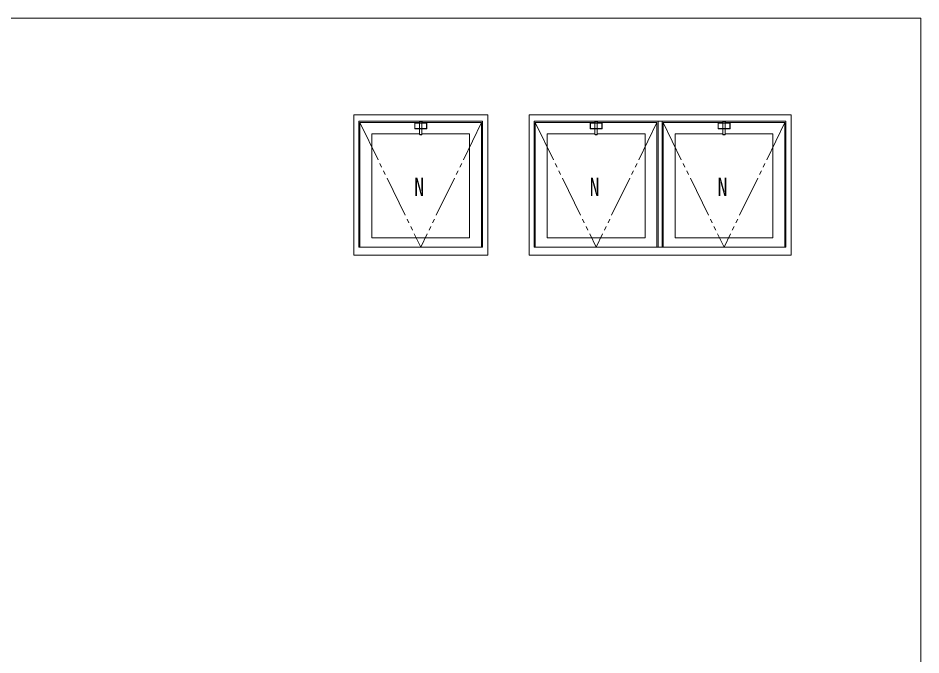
# Model space of a CAD drawing. Units: millimetres on the paper. Extents: x -397 to 397, y -282 to 282.
# Drawn here: x 157.3 to 376.1, y 125 to 279.3 of the extents above; entities that cross this region are included whole.
import ezdxf
from ezdxf.enums import TextEntityAlignment as Align

# ---------------------------------------------------------------- set-up
doc = ezdxf.new("R2010")
doc.units = ezdxf.units.MM
doc.linetypes.add('USER3', pattern=[15, 10, -1, 1, -1, 1, -1])
doc.layers.add('0-1_YKK_ZWAK', color=7, linetype='Continuous', lineweight=18)
doc.layers.add('0-6_YKK_A1', color=4, linetype='Continuous', lineweight=18)
doc.styles.add('ＭＳ ゴシック', font='')
doc.styles.get('ＭＳ ゴシック').set_extended_font_data('MS Gothic')

msp = doc.modelspace()

# ---------------------------------------------------------------- linework, layer by layer
at = {"layer": '0-1_YKK_ZWAK'}
for q in [(-393.908, 279.3), (376.092, -245.7)]:
    msp.add_line((376.092, 279.3), q, dxfattribs=at)
at = {"layer": '0-6_YKK_A1'}
for p, q in [((238.627, 255.82), (271.127, 255.82)), ((238.627, 221.82), (238.627, 255.82)), ((239.877, 223.82), (239.877, 254.32)), ((239.877, 254.32), (269.877, 254.32)), ((240.127, 223.82), (240.127, 253.97)), ((240.127, 253.97), (254.602, 253.97)), ((253.53, 253.88), (256.225, 253.88)), ((254.602, 253.818), (253.577, 253.829)), ((254.702, 254.17), (254.545, 254.17)), ((254.545, 253.88), (254.545, 254.17)), ((254.595, 254.17), (254.595, 253.88)), ((254.595, 253.97), (254.602, 253.97)), ((254.602, 253.88), (254.602, 254.195)), ((255.127, 254.22), (254.627, 254.22)), ((255.102, 253.817), (254.652, 253.817)), ((254.702, 254.22), (254.702, 254.17)), ((255.21, 254.17), (255.052, 254.17)), ((255.152, 253.88), (255.152, 254.195)), ((255.152, 253.97), (269.627, 253.97)), ((255.152, 253.97), (255.16, 253.97)), ((255.152, 253.818), (256.177, 253.829)), ((255.16, 254.17), (255.16, 253.88)), ((255.21, 254.17), (255.21, 253.88)), ((269.627, 223.82), (269.627, 253.97)), ((269.877, 223.82), (269.877, 254.32)), ((281.127, 255.82), (312.127, 255.82)), ((281.127, 221.82), (281.127, 255.82)), ((282.377, 223.82), (282.377, 254.32)), ((343.377, 254.32), (282.377, 254.32)), ((282.627, 253.97), (297.102, 253.97)), ((282.627, 223.82), (282.627, 253.97)), ((296.03, 253.88), (298.725, 253.88)), ((297.102, 253.818), (296.077, 253.829)), ((297.202, 254.17), (297.045, 254.17)), ((297.045, 253.88), (297.045, 254.17)), ((297.095, 254.17), (297.095, 253.88)), ((297.095, 253.97), (297.102, 253.97)), ((297.102, 253.88), (297.102, 254.195)), ((297.627, 254.22), (297.127, 254.22)), ((297.602, 253.817), (297.152, 253.817)), ((297.202, 254.22), (297.202, 254.17)), ((297.71, 254.17), (297.552, 254.17)), ((297.652, 253.88), (297.652, 254.195)), ((297.652, 253.97), (297.66, 253.97)), ((297.652, 253.97), (312.127, 253.97)), ((297.652, 253.818), (298.677, 253.829)), ((297.66, 254.17), (297.66, 253.88)), ((297.71, 254.17), (297.71, 253.88)), ((344.627, 255.82), (312.127, 255.82)), ((312.127, 223.82), (312.127, 253.97)), ((312.377, 223.82), (312.377, 254.32)), ((313.377, 223.82), (313.377, 254.32)), ((313.627, 223.82), (313.627, 253.97)), ((328.102, 253.97), (313.627, 253.97)), ((327.03, 253.88), (329.725, 253.88)), ((327.03, 253.88), (329.725, 253.88)), ((327.03, 253.88), (329.725, 253.88)), ((328.102, 253.818), (327.077, 253.829)), ((328.102, 253.818), (327.077, 253.829)), ((328.102, 253.818), (327.077, 253.829)), ((328.202, 254.17), (328.045, 254.17)), ((328.045, 253.88), (328.045, 254.17)), ((328.202, 254.17), (328.045, 254.17)), ((328.045, 253.88), (328.045, 254.17)), ((328.202, 254.17), (328.045, 254.17)), ((328.045, 253.88), (328.045, 254.17)), ((328.095, 254.17), (328.095, 253.88)), ((328.095, 254.17), (328.095, 253.88)), ((328.095, 254.17), (328.095, 253.88)), ((328.095, 253.97), (328.102, 253.97)), ((328.095, 253.97), (328.102, 253.97)), ((328.095, 253.97), (328.102, 253.97)), ((328.102, 253.88), (328.102, 254.195)), ((328.102, 253.88), (328.102, 254.195)), ((328.102, 253.88), (328.102, 254.195)), ((328.627, 254.22), (328.127, 254.22)), ((328.627, 254.22), (328.127, 254.22)), ((328.627, 254.22), (328.127, 254.22)), ((328.602, 253.817), (328.152, 253.817)), ((328.602, 253.817), (328.152, 253.817)), ((328.602, 253.817), (328.152, 253.817)), ((328.202, 254.22), (328.202, 254.17)), ((328.202, 254.22), (328.202, 254.17)), ((328.202, 254.22), (328.202, 254.17)), ((328.71, 254.17), (328.552, 254.17)), ((328.71, 254.17), (328.552, 254.17)), ((328.71, 254.17), (328.552, 254.17)), ((328.652, 253.88), (328.652, 254.195)), ((328.652, 253.88), (328.652, 254.195)), ((328.652, 253.88), (328.652, 254.195)), ((343.127, 253.97), (328.652, 253.97)), ((328.652, 253.97), (328.66, 253.97)), ((328.652, 253.97), (328.66, 253.97)), ((328.652, 253.97), (328.66, 253.97)), ((328.652, 253.818), (329.677, 253.829)), ((328.652, 253.818), (329.677, 253.829)), ((328.652, 253.818), (329.677, 253.829)), ((328.66, 254.17), (328.66, 253.88)), ((328.66, 254.17), (328.66, 253.88)), ((328.66, 254.17), (328.66, 253.88)), ((328.71, 254.17), (328.71, 253.88)), ((328.71, 254.17), (328.71, 253.88)), ((328.71, 254.17), (328.71, 253.88)), ((343.127, 223.82), (343.127, 253.97)), ((343.377, 223.82), (343.377, 254.32)), ((344.627, 221.82), (344.627, 255.82)), ((253.43, 253.78), (253.43, 252.56)), ((253.48, 252.612), (253.48, 253.729)), ((256.225, 252.46), (253.53, 252.46)), ((254.602, 252.523), (253.577, 252.512)), ((254.467, 252.458), (254.467, 252.521)), ((254.467, 252.486), (254.602, 252.486)), ((254.602, 252.458), (254.467, 252.458)), ((255.21, 252.52), (254.545, 252.52)), ((254.602, 253.767), (254.602, 252.581)), ((254.602, 251.088), (254.602, 252.52)), ((255.102, 252.531), (254.652, 252.531)), ((255.102, 252.491), (254.652, 252.491)), ((255.152, 253.767), (255.152, 252.581)), ((255.152, 252.523), (256.177, 252.512)), ((255.152, 251.088), (255.152, 252.52)), ((255.152, 252.486), (255.287, 252.486)), ((255.287, 252.458), (255.152, 252.458)), ((255.287, 252.458), (255.287, 252.521)), ((256.274, 252.612), (256.274, 253.729)), ((256.325, 253.78), (256.325, 252.56)), ((295.93, 253.78), (295.93, 252.56)), ((295.98, 252.612), (295.98, 253.729)), ((298.725, 252.46), (296.03, 252.46)), ((297.102, 252.523), (296.077, 252.512)), ((296.967, 252.458), (296.967, 252.521)), ((296.967, 252.486), (297.102, 252.486)), ((297.102, 252.458), (296.967, 252.458)), ((297.71, 252.52), (297.045, 252.52)), ((297.102, 253.767), (297.102, 252.581)), ((297.102, 251.088), (297.102, 252.52)), ((297.602, 252.531), (297.152, 252.531)), ((297.602, 252.491), (297.152, 252.491)), ((297.652, 253.767), (297.652, 252.581)), ((297.652, 252.523), (298.677, 252.512)), ((297.652, 251.088), (297.652, 252.52)), ((297.652, 252.486), (297.787, 252.486)), ((297.787, 252.458), (297.652, 252.458)), ((297.787, 252.458), (297.787, 252.521)), ((298.774, 252.612), (298.774, 253.729)), ((298.825, 253.78), (298.825, 252.56)), ((326.93, 253.78), (326.93, 252.56)), ((326.93, 253.78), (326.93, 252.56)), ((326.93, 253.78), (326.93, 252.56)), ((326.98, 252.612), (326.98, 253.729)), ((326.98, 252.612), (326.98, 253.729)), ((326.98, 252.612), (326.98, 253.729)), ((329.725, 252.46), (327.03, 252.46)), ((329.725, 252.46), (327.03, 252.46)), ((329.725, 252.46), (327.03, 252.46)), ((328.102, 252.523), (327.077, 252.512)), ((328.102, 252.523), (327.077, 252.512)), ((328.102, 252.523), (327.077, 252.512)), ((327.967, 252.458), (327.967, 252.521)), ((327.967, 252.458), (327.967, 252.521)), ((327.967, 252.458), (327.967, 252.521)), ((327.967, 252.486), (328.102, 252.486)), ((327.967, 252.486), (328.102, 252.486)), ((327.967, 252.486), (328.102, 252.486)), ((328.102, 252.458), (327.967, 252.458)), ((328.102, 252.458), (327.967, 252.458)), ((328.102, 252.458), (327.967, 252.458)), ((328.71, 252.52), (328.045, 252.52)), ((328.71, 252.52), (328.045, 252.52)), ((328.71, 252.52), (328.045, 252.52)), ((328.102, 253.767), (328.102, 252.581)), ((328.102, 253.767), (328.102, 252.581)), ((328.102, 253.767), (328.102, 252.581)), ((328.102, 251.088), (328.102, 252.52)), ((328.102, 251.088), (328.102, 252.52)), ((328.102, 251.088), (328.102, 252.52)), ((328.602, 252.531), (328.152, 252.531)), ((328.602, 252.531), (328.152, 252.531)), ((328.602, 252.531), (328.152, 252.531)), ((328.602, 252.491), (328.152, 252.491)), ((328.602, 252.491), (328.152, 252.491)), ((328.602, 252.491), (328.152, 252.491)), ((328.652, 253.767), (328.652, 252.581)), ((328.652, 253.767), (328.652, 252.581)), ((328.652, 253.767), (328.652, 252.581)), ((328.652, 252.523), (329.677, 252.512)), ((328.652, 252.523), (329.677, 252.512)), ((328.652, 252.523), (329.677, 252.512)), ((328.652, 251.088), (328.652, 252.52)), ((328.652, 251.088), (328.652, 252.52)), ((328.652, 251.088), (328.652, 252.52)), ((328.652, 252.486), (328.787, 252.486)), ((328.652, 252.486), (328.787, 252.486)), ((328.652, 252.486), (328.787, 252.486)), ((328.787, 252.458), (328.652, 252.458)), ((328.787, 252.458), (328.652, 252.458)), ((328.787, 252.458), (328.652, 252.458)), ((328.787, 252.458), (328.787, 252.521)), ((328.787, 252.458), (328.787, 252.521)), ((328.787, 252.458), (328.787, 252.521)), ((329.774, 252.612), (329.774, 253.729)), ((329.774, 252.612), (329.774, 253.729)), ((329.774, 252.612), (329.774, 253.729)), ((329.825, 253.78), (329.825, 252.56)), ((329.825, 253.78), (329.825, 252.56)), ((329.825, 253.78), (329.825, 252.56)), ((243.027, 251.27), (254.602, 251.27)), ((243.027, 226.07), (243.027, 251.27)), ((255.152, 251.27), (266.727, 251.27)), ((266.727, 226.07), (266.727, 251.27)), ((285.527, 251.27), (297.102, 251.27)), ((285.527, 226.07), (285.527, 251.27)), ((297.652, 251.27), (309.227, 251.27)), ((309.227, 226.07), (309.227, 251.27)), ((316.527, 226.07), (316.527, 251.27)), ((328.102, 251.27), (316.527, 251.27)), ((340.227, 251.27), (328.652, 251.27)), ((340.227, 226.07), (340.227, 251.27)), ((243.027, 226.07), (266.727, 226.07)), ((285.527, 226.07), (309.227, 226.07)), ((340.227, 226.07), (316.527, 226.07)), ((239.877, 223.82), (269.877, 223.82)), ((343.377, 223.82), (282.377, 223.82)), ((281.127, 221.82), (312.127, 221.82)), ((344.627, 221.82), (312.127, 221.82))]:
    msp.add_line(p, q, dxfattribs=at)
at = {"layer": '0-6_YKK_A1', "linetype": 'USER3'}
for p, q in [((240.127, 253.97), (254.877, 223.82)), ((269.627, 253.97), (254.877, 223.82)), ((282.627, 253.97), (297.377, 223.82)), ((312.127, 253.97), (297.377, 223.82)), ((313.627, 253.97), (328.377, 223.82)), ((343.127, 253.97), (328.377, 223.82))]:
    msp.add_line(p, q, dxfattribs=at)
at = {"layer": '0-6_YKK_A1'}
for points in [[(238.627, 221.82), (271.127, 221.82), (271.127, 255.82)], [(254.702, 254.22), (255.052, 254.22), (255.052, 254.17)], [(297.202, 254.22), (297.552, 254.22), (297.552, 254.17)], [(328.202, 254.22), (328.552, 254.22), (328.552, 254.17)], [(328.202, 254.22), (328.552, 254.22), (328.552, 254.17)], [(328.202, 254.22), (328.552, 254.22), (328.552, 254.17)]]:
    msp.add_lwpolyline(points, dxfattribs=at)
for centre, radius, start, end in [((253.53, 253.78), 0.1, 90, 180), ((253.58, 253.729), 0.1, 87.12286, 180), ((254.627, 254.195), 0.025, 90, 180), ((254.652, 253.767), 0.05, 90, 180), ((255.102, 253.767), 0.05, 0, 90), ((255.127, 254.195), 0.025, 0, 90), ((256.174, 253.729), 0.1, 0, 92.87714), ((256.225, 253.78), 0.1, 0, 90), ((296.03, 253.78), 0.1, 90, 180), ((296.08, 253.729), 0.1, 87.12286, 180), ((297.127, 254.195), 0.025, 90, 180), ((297.152, 253.767), 0.05, 90, 180), ((297.602, 253.767), 0.05, 0, 90), ((297.627, 254.195), 0.025, 0, 90), ((298.674, 253.729), 0.1, 0, 92.87714), ((298.725, 253.78), 0.1, 0, 90), ((327.03, 253.78), 0.1, 90, 180), ((327.03, 253.78), 0.1, 90, 180), ((327.03, 253.78), 0.1, 90, 180), ((327.08, 253.729), 0.1, 87.12286, 180), ((327.08, 253.729), 0.1, 87.12286, 180), ((327.08, 253.729), 0.1, 87.12286, 180), ((328.127, 254.195), 0.025, 90, 180), ((328.127, 254.195), 0.025, 90, 180), ((328.127, 254.195), 0.025, 90, 180), ((328.152, 253.767), 0.05, 90, 180), ((328.152, 253.767), 0.05, 90, 180), ((328.152, 253.767), 0.05, 90, 180), ((328.602, 253.767), 0.05, 0, 90), ((328.602, 253.767), 0.05, 0, 90), ((328.602, 253.767), 0.05, 0, 90), ((328.627, 254.195), 0.025, 0, 90), ((328.627, 254.195), 0.025, 0, 90), ((328.627, 254.195), 0.025, 0, 90), ((329.674, 253.729), 0.1, 0, 92.87714), ((329.674, 253.729), 0.1, 0, 92.87714), ((329.674, 253.729), 0.1, 0, 92.87714), ((329.725, 253.78), 0.1, 0, 90), ((329.725, 253.78), 0.1, 0, 90), ((329.725, 253.78), 0.1, 0, 90), ((253.53, 252.56), 0.1, 180, 270), ((253.58, 252.612), 0.1, 180, 272.87714), ((254.652, 252.581), 0.05, 180, 270), ((254.652, 252.441), 0.05, 90, 180), ((255.102, 252.581), 0.05, 270, 0), ((255.102, 252.441), 0.05, 0, 90), ((256.174, 252.612), 0.1, 269.39786, 0), ((256.225, 252.56), 0.1, 270, 0), ((296.03, 252.56), 0.1, 180, 270), ((296.08, 252.612), 0.1, 180, 272.87714), ((297.152, 252.581), 0.05, 180, 270), ((297.152, 252.441), 0.05, 90, 180), ((297.602, 252.581), 0.05, 270, 0), ((297.602, 252.441), 0.05, 0, 90), ((298.674, 252.612), 0.1, 269.39786, 0), ((298.725, 252.56), 0.1, 270, 0), ((327.03, 252.56), 0.1, 180, 270), ((327.03, 252.56), 0.1, 180, 270), ((327.03, 252.56), 0.1, 180, 270), ((327.08, 252.612), 0.1, 180, 272.87714), ((327.08, 252.612), 0.1, 180, 272.87714), ((327.08, 252.612), 0.1, 180, 272.87714), ((328.152, 252.581), 0.05, 180, 270), ((328.152, 252.581), 0.05, 180, 270), ((328.152, 252.581), 0.05, 180, 270), ((328.152, 252.441), 0.05, 90, 180), ((328.152, 252.441), 0.05, 90, 180), ((328.152, 252.441), 0.05, 90, 180), ((328.602, 252.581), 0.05, 270, 0), ((328.602, 252.581), 0.05, 270, 0), ((328.602, 252.581), 0.05, 270, 0), ((328.602, 252.441), 0.05, 0, 90), ((328.602, 252.441), 0.05, 0, 90), ((328.602, 252.441), 0.05, 0, 90), ((329.674, 252.612), 0.1, 269.39786, 0), ((329.674, 252.612), 0.1, 269.39786, 0), ((329.674, 252.612), 0.1, 269.39786, 0), ((329.725, 252.56), 0.1, 270, 0), ((329.725, 252.56), 0.1, 270, 0), ((329.725, 252.56), 0.1, 270, 0), ((254.652, 251.192), 0.05, 180, 261.0732), ((254.652, 251.088), 0.05, 180, 261.0732), ((254.877, 252.624), 1.5, 261.0732, 278.9268), ((254.877, 252.52), 1.5, 261.0732, 278.9268), ((255.102, 251.192), 0.05, 278.9268, 0), ((255.102, 251.088), 0.05, 278.9268, 0), ((297.152, 251.192), 0.05, 180, 261.0732), ((297.152, 251.088), 0.05, 180, 261.0732), ((297.377, 252.624), 1.5, 261.0732, 278.9268), ((297.377, 252.52), 1.5, 261.0732, 278.9268), ((297.602, 251.192), 0.05, 278.9268, 0), ((297.602, 251.088), 0.05, 278.9268, 0), ((328.152, 251.192), 0.05, 180, 261.0732), ((328.152, 251.192), 0.05, 180, 261.0732), ((328.152, 251.192), 0.05, 180, 261.0732), ((328.152, 251.088), 0.05, 180, 261.0732), ((328.152, 251.088), 0.05, 180, 261.0732), ((328.152, 251.088), 0.05, 180, 261.0732), ((328.377, 252.624), 1.5, 261.0732, 278.9268), ((328.377, 252.624), 1.5, 261.0732, 278.9268), ((328.377, 252.624), 1.5, 261.0732, 278.9268), ((328.377, 252.52), 1.5, 261.0732, 278.9268), ((328.377, 252.52), 1.5, 261.0732, 278.9268), ((328.377, 252.52), 1.5, 261.0732, 278.9268), ((328.602, 251.192), 0.05, 278.9268, 0), ((328.602, 251.192), 0.05, 278.9268, 0), ((328.602, 251.192), 0.05, 278.9268, 0), ((328.602, 251.088), 0.05, 278.9268, 0), ((328.602, 251.088), 0.05, 278.9268, 0), ((328.602, 251.088), 0.05, 278.9268, 0)]:
    msp.add_arc(centre, radius, start, end, dxfattribs=at)

# ---------------------------------------------------------------- texts
at = {"layer": '0-6_YKK_A1', "color": 7, "style": 'ＭＳ ゴシック', "width": 0.8}
for p in [(253.303, 234.877), (295.803, 234.877), (326.803, 234.877)]:
    msp.add_text('N', height=4.399, dxfattribs=at).set_placement(p, align=Align.BOTTOM_LEFT)

doc.saveas('drawing.dxf')
